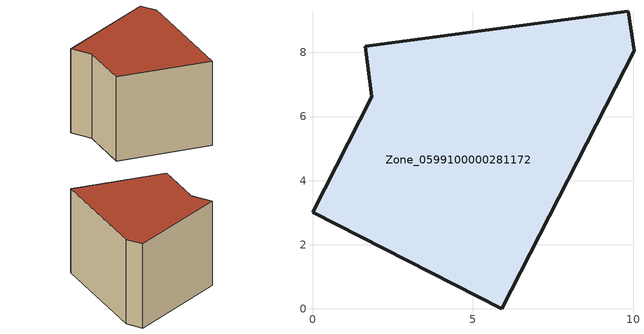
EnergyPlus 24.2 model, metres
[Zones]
Zone_0599100000281172
 floor ground (C_G): 1.64,8.19 9.85,9.29 10.03,8.05 5.91,0 0,3.02 1.85,6.62 z0
 wall outside (C_F): 0,3.02 5.91,0 10.03,8.05 9.85,9.29 1.64,8.19 1.85,6.62 0,3.02 z0:5.83
 roof outside (C_R): 9.85,9.29 1.64,8.19 1.85,6.62 0,3.02 5.91,0 10.03,8.05 z5.83
[BUILDING]
Pand.0599100000281172: North Axis=0; Terrain=City; Loads Convergence Tolerance Value=0.04; Temperature Convergence Tolerance Value=0.4; Solar Distribution=FullExterior; Maximum Number of Warmup Days=25; Minimum Number of Warmup Days=1
[Site:Location]
Rotterdam.The.Hague.AP_ZH_NLD Design_Conditions: Latitude=51.96; Longitude=4.45; Time Zone=1; Elevation=-4.5
[SITE:GROUNDTEMPERATURE:BUILDINGSURFACE]
18, 18, 18, 18, 18, 18, 18, 18, 18, 18, 18, 18
[MATERIAL] Thermal Absorptance=0.9; Solar Absorptance=0.7; Visible Absorptance=0.7
Name | Roughness | Thickness | Conductivity | Density | Specific Heat
G.TI.1975-1991 | MediumSmooth | 0.15 | 0.288461 | 540 | 1210
F.TI.1975-1991 | Rough | 0.3 | 0.230769 | 1920 | 840
R.TI.1975-1991 | MediumRough | 0.2 | 0.153846 | 1500 | 1000
[CONSTRUCTION]
C_G: G.TI.1975-1991
C_F: F.TI.1975-1991
C_R: R.TI.1975-1991
[ZONE]
Zone_0599100000281172: Type=1; Multiplier=1; Ceiling Height=Autocalculate; Volume=Autocalculate; Floor Area=autocalculate; Part of Total Floor Area=Yes
[ZONEINFILTRATION:DESIGNFLOWRATE]
Infil_Zone_0599100000281172: Zone or ZoneList or Space or SpaceList=Zone_0599100000281172; Schedule=AlwaysOn; Design Flow Rate Calculation Method=Flow/Area; Flow Rate per Floor Area=0.003; Constant Term Coefficient=1; Temperature Term Coefficient=0; Velocity Term Coefficient=0; Velocity Squared Term Coefficient=0
[HVACTEMPLATE:ZONE:IDEALLOADSAIRSYSTEM]
Zone_0599100000281172: Maximum Heating Supply Air Temperature=50; Minimum Cooling Supply Air Temperature=13; Maximum Heating Supply Air Humidity Ratio=0.0156; Minimum Cooling Supply Air Humidity Ratio=0.0077; Heating Limit=NoLimit; Cooling Limit=NoLimit; Dehumidification Control Type=ConstantSensibleHeatRatio; Cooling Sensible Heat Ratio=0.7; Dehumidification Setpoint=60; Humidification Control Type=None; Humidification Setpoint=30; Outdoor Air Method=None; Outdoor Air Flow Rate per Person=0.00944; Outdoor Air Flow Rate per Zone Floor Area=0; Outdoor Air Flow Rate per Zone=0; Demand Controlled Ventilation Type=None; Outdoor Air Economizer Type=NoEconomizer; Heat Recovery Type=None; Sensible Heat Recovery Effectiveness=0.7; Latent Heat Recovery Effectiveness=0.65
[ZONECONTROL:THERMOSTAT]
ThermostatControl_Zone_0599100000281172: Zone or ZoneList=Zone_0599100000281172; Control Type Schedule=DualSetpointControlType; Control 1=Thermostat_Zone_0599100000281172; Temperature Difference Between Cutout And Setpoint=0
[THERMOSTATSETPOINT:DUALSETPOINT]
Thermostat_Zone_0599100000281172: Heating Setpoint Temperature Schedule=HeatingSetpoint_Zone_0599100000281172; Cooling Setpoint Temperature Schedule=CoolingSetpoint_Zone_0599100000281172
[SCHEDULE:COMPACT]
HeatingSetpoint_Zone_0599100000281172: Through: 12/31, For: AllDays, Until: 24:00, 21
CoolingSetpoint_Zone_0599100000281172: Through: 12/31, For: AllDays, Until: 24:00, 24
DualSetpointControlType: Through: 12/31, For: AllDays, Until: 24:00, 4
AlwaysOn: Through: 12/31, For: AllDays, Until: 24:00, 1
